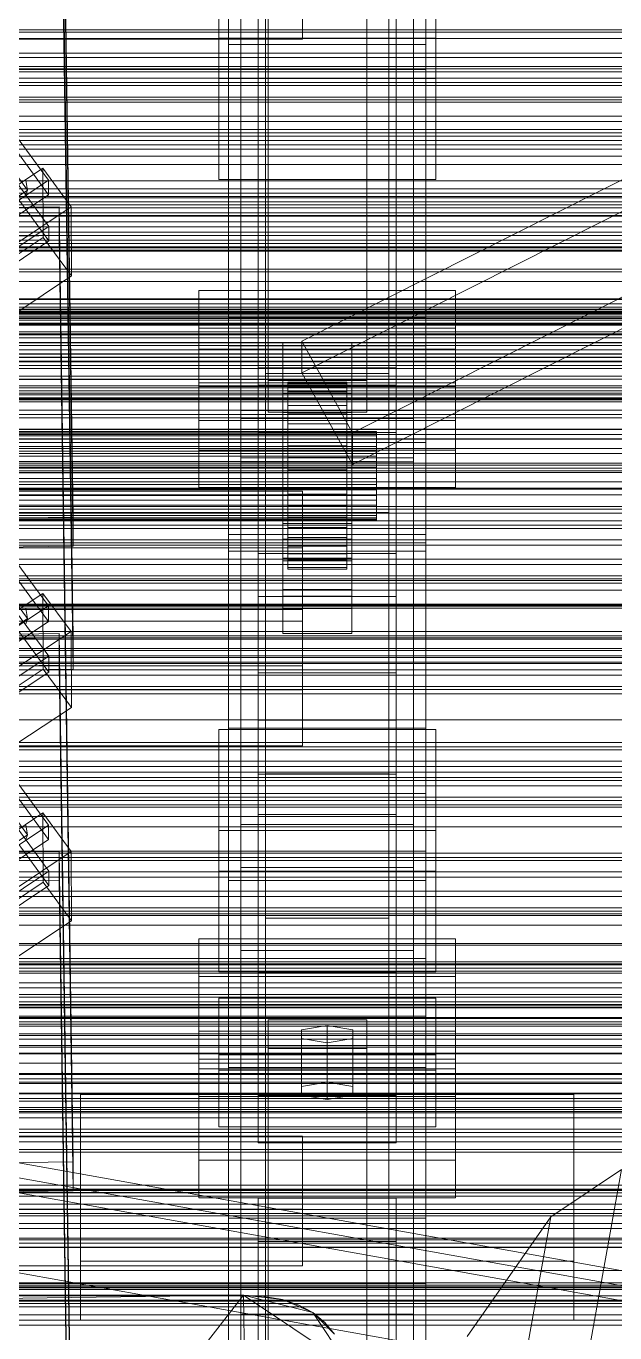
# Model space of a CAD drawing. Header units: millimetres. Extents: x -1970 to 59977, y -50268 to 6837.
# Drawn here: x 369 to 488.3, y -33222.6 to -32957.6 of the extents above; entities that cross this region are included whole.
import ezdxf

# ---------------------------------------------------------------- set-up
doc = ezdxf.new("R2010")
doc.units = ezdxf.units.MM
for name, color, linetype, lineweight in [('frontal_C01', 7, 'Continuous', 0), ('frontal_C02', 7, 'Continuous', 0), ('frontal_C03', 7, 'Continuous', 0), ('frontal_C03-dry', 7, 'Continuous', 0), ('frontal_dos-mix', 7, 'Continuous', 0), ('frontal_mezcladora', 7, 'Continuous', 0), ('frontal_secador', 7, 'Continuous', 0)]:
    doc.layers.add(name, color=color, linetype=linetype, lineweight=lineweight)

msp = doc.modelspace()

# ---------------------------------------------------------------- linework, layer by layer
at = {"layer": 'frontal_C01'}
for p, q in [((410, -33130.885), (410, -32746.676)), ((450, -32746.676), (450, -33130.885)), ((417.5, -33411.882), (417.5, -32752.939)), ((442.5, -32752.939), (442.5, -33411.882)), ((412.5, -33035.555), (412.5, -32760.82)), ((447.5, -32760.82), (447.5, -33035.555)), ((412.5, -33045.16), (412.5, -32770.426)), ((447.5, -33045.16), (447.5, -32770.426)), ((417.5, -33437.251), (417.5, -32778.308)), ((442.5, -33437.251), (442.5, -32778.308)), ((410, -33168.78), (410, -32784.57)), ((450, -33168.78), (450, -32784.57)), ((375.644, -32889.658), (378.512, -33081.605)), ((418, -33029.451), (418, -32892.842)), ((438, -32892.842), (438, -33029.451)), ((378.512, -33088.009), (375.644, -32896.061)), ((418, -32899.245), (418, -33035.855)), ((438, -33035.855), (438, -32899.245)), ((410, -33016.673), (410, -32907.814)), ((450, -32907.814), (450, -33016.673)), ((450, -32966.322), (450, -32933.165)), ((425, -32960.205), (425, -32943.94)), ((416, -33030.39), (416, -32945.375)), ((444, -32945.375), (444, -33030.39)), ((425, -32960.205), (425, -32948.837)), ((410, -33064.041), (410, -32955.182)), ((416, -32954.98), (416, -33039.995)), ((444, -33039.995), (444, -32954.98)), ((450, -32966.322), (450, -32953.515)), ((450, -33064.041), (450, -32955.182)), ((-425, -32960.205), (425, -32960.205)), ((-450, -32966.322), (450, -32966.322)), ((450, -33016.673), (410, -33016.673)), ((410, -33016.673), (410, -33064.041)), ((410, -33400.882), (410, -33016.673)), ((450, -33064.041), (450, -33016.673)), ((450, -33016.673), (450, -33400.882)), ((421, -33025.662), (421, -33021.82)), ((421, -33021.82), (435, -33021.82)), ((421, -33061.609), (421, -33021.82)), ((435, -33021.82), (435, -33025.662)), ((435, -33021.82), (435, -33061.609)), ((404, -33043.543), (404, -33023.052)), ((404, -33023.052), (456, -33023.052)), ((404, -33030.631), (404, -33023.052)), ((456, -33023.052), (456, -33043.543)), ((456, -33023.052), (456, -33030.631)), ((435, -33025.662), (421, -33025.662)), ((421, -33025.662), (421, -33065.451)), ((435, -33065.451), (435, -33025.662)), ((-450, -33029.217), (450, -33029.217)), ((438, -33029.451), (418, -33029.451)), ((418, -33029.451), (418, -33035.855)), ((422, -33039.777), (422, -33029.797)), ((422, -33029.797), (422, -33030.128)), ((422, -33029.797), (434, -33029.797)), ((422, -33030.758), (422, -33029.797)), ((434, -33030.128), (434, -33029.797)), ((434, -33029.797), (434, -33039.777)), ((434, -33029.797), (434, -33030.758)), ((438, -33035.855), (438, -33029.451)), ((450, -33029.217), (450, -33042.024)), ((450, -33029.217), (450, -33062.374)), ((456, -33030.631), (404, -33030.631)), ((404, -33030.631), (404, -33051.122)), ((444, -33030.39), (416, -33030.39)), ((416, -33030.39), (416, -33039.995)), ((421, -33035.907), (421, -33032.065)), ((421, -33032.065), (435, -33032.065)), ((421, -33071.854), (421, -33032.065)), ((422, -33039.933), (422, -33030.128)), ((422, -33030.128), (422, -33031.729)), ((422, -33030.128), (434, -33030.128)), ((422, -33040.232), (422, -33030.758)), ((422, -33030.758), (434, -33030.758)), ((422, -33032.946), (422, -33030.758)), ((422, -33040.692), (422, -33031.729)), ((422, -33031.729), (422, -33034.49)), ((422, -33031.729), (434, -33031.729)), ((434, -33031.729), (434, -33030.128)), ((434, -33030.128), (434, -33039.933)), ((434, -33030.758), (434, -33040.232)), ((434, -33030.758), (434, -33032.946)), ((434, -33034.49), (434, -33031.729)), ((434, -33031.729), (434, -33040.692)), ((435, -33032.065), (435, -33035.907)), ((435, -33032.065), (435, -33071.854)), ((444, -33039.995), (444, -33030.39)), ((456, -33051.122), (456, -33030.631)), ((422, -33041.268), (422, -33032.946)), ((422, -33032.946), (434, -33032.946)), ((422, -33036.211), (422, -33032.946)), ((422, -33042), (422, -33034.49)), ((422, -33034.49), (422, -33038.223)), ((422, -33034.49), (434, -33034.49)), ((434, -33032.946), (434, -33041.268)), ((434, -33032.946), (434, -33036.211)), ((434, -33038.223), (434, -33034.49)), ((434, -33034.49), (434, -33042)), ((447.5, -33035.555), (412.5, -33035.555)), ((412.5, -33035.555), (412.5, -33045.16)), ((418, -33035.855), (438, -33035.855)), ((435, -33035.907), (421, -33035.907)), ((421, -33035.907), (421, -33075.696)), ((422, -33042.815), (422, -33036.211)), ((422, -33036.211), (434, -33036.211)), ((422, -33040.332), (422, -33036.211)), ((434, -33036.211), (434, -33042.815)), ((434, -33036.211), (434, -33040.332)), ((435, -33075.696), (435, -33035.907)), ((447.5, -33045.16), (447.5, -33035.555)), ((-440, -33039.777), (440, -33039.777)), ((-440, -33039.933), (440, -33039.933)), ((-440, -33040.232), (440, -33040.232)), ((345.969, -33037.898), (373.501, -33075.137)), ((416, -33039.995), (444, -33039.995)), ((422, -33043.768), (422, -33038.223)), ((422, -33038.223), (422, -33042.675)), ((422, -33038.223), (434, -33038.223)), ((422, -33039.933), (422, -33039.777)), ((434, -33039.777), (422, -33039.777)), ((422, -33039.777), (422, -33040.232)), ((422, -33040.692), (422, -33039.933)), ((434, -33039.933), (422, -33039.933)), ((434, -33040.232), (422, -33040.232)), ((422, -33040.232), (422, -33041.268)), ((422, -33044.767), (422, -33040.332)), ((422, -33040.332), (434, -33040.332)), ((422, -33045.027), (422, -33040.332)), ((434, -33042.675), (434, -33038.223)), ((434, -33038.223), (434, -33043.768)), ((434, -33039.777), (434, -33039.933)), ((434, -33040.232), (434, -33039.777)), ((434, -33039.933), (434, -33040.692)), ((434, -33041.268), (434, -33040.232)), ((434, -33040.332), (434, -33044.767)), ((434, -33040.332), (434, -33045.027)), ((440, -33039.933), (440, -33039.777)), ((440, -33039.777), (440, -33040.232)), ((440, -33040.692), (440, -33039.933)), ((440, -33040.232), (440, -33041.268)), ((450, -33042.024), (-450, -33042.024)), ((-440, -33040.692), (440, -33040.692)), ((-440, -33041.268), (440, -33041.268)), ((-440, -33042), (440, -33042)), ((-440, -33042.815), (440, -33042.815)), ((373.513, -33078.339), (345.981, -33041.1)), ((422, -33042), (422, -33040.692)), ((434, -33040.692), (422, -33040.692)), ((434, -33041.268), (422, -33041.268)), ((422, -33041.268), (422, -33042.815)), ((422, -33043.768), (422, -33042)), ((434, -33042), (422, -33042)), ((422, -33042.675), (422, -33045.877)), ((434, -33042.675), (422, -33042.675)), ((422, -33042.675), (422, -33047.541)), ((434, -33042.815), (422, -33042.815)), ((422, -33042.815), (422, -33044.767)), ((434, -33040.692), (434, -33042)), ((434, -33042.815), (434, -33041.268)), ((434, -33042), (434, -33043.768)), ((434, -33045.877), (434, -33042.675)), ((434, -33047.541), (434, -33042.675)), ((434, -33044.767), (434, -33042.815)), ((440, -33042), (440, -33040.692)), ((440, -33041.268), (440, -33042.815)), ((440, -33043.768), (440, -33042)), ((440, -33042.815), (440, -33044.767)), ((450, -33075.181), (450, -33042.024)), ((-440, -33043.768), (440, -33043.768)), ((-440, -33044.767), (440, -33044.767)), ((456, -33043.543), (404, -33043.543)), ((404, -33043.543), (404, -33051.122)), ((412.5, -33045.16), (447.5, -33045.16)), ((422, -33045.877), (422, -33043.768)), ((434, -33043.768), (422, -33043.768)), ((434, -33044.767), (422, -33044.767)), ((422, -33044.767), (422, -33046.991)), ((422, -33046.991), (422, -33045.027)), ((422, -33045.027), (434, -33045.027)), ((422, -33049.975), (422, -33045.027)), ((434, -33043.768), (434, -33045.877)), ((434, -33046.991), (434, -33044.767)), ((434, -33045.027), (434, -33046.991)), ((434, -33045.027), (434, -33049.975)), ((440, -33045.877), (440, -33043.768)), ((440, -33044.767), (440, -33046.991)), ((456, -33051.122), (456, -33043.543)), ((440, -33045.877), (-440, -33045.877)), ((-440, -33046.991), (440, -33046.991)), ((-440, -33048.181), (440, -33048.181)), ((346.008, -33048.144), (373.539, -33085.383)), ((422, -33045.877), (434, -33045.877)), ((422, -33048.181), (422, -33045.877)), ((434, -33046.991), (422, -33046.991)), ((422, -33046.991), (422, -33049.335)), ((422, -33048.181), (422, -33047.541)), ((422, -33047.541), (422, -33052.49)), ((422, -33047.541), (434, -33047.541)), ((422, -33050.526), (422, -33048.181)), ((434, -33048.181), (422, -33048.181)), ((434, -33045.877), (434, -33048.181)), ((434, -33049.335), (434, -33046.991)), ((434, -33052.49), (434, -33047.541)), ((434, -33047.541), (434, -33048.181)), ((434, -33048.181), (434, -33050.526)), ((440, -33048.181), (440, -33045.877)), ((440, -33046.991), (440, -33049.335)), ((440, -33050.526), (440, -33048.181)), ((-440, -33049.335), (440, -33049.335)), ((-440, -33050.526), (440, -33050.526)), ((422, -33049.335), (422, -33049.975)), ((434, -33049.335), (422, -33049.335)), ((422, -33049.335), (422, -33051.64)), ((422, -33049.975), (434, -33049.975)), ((422, -33054.841), (422, -33049.975)), ((422, -33052.75), (422, -33050.526)), ((422, -33050.526), (422, -33052.49)), ((434, -33050.526), (422, -33050.526)), ((434, -33049.975), (434, -33049.335)), ((434, -33051.64), (434, -33049.335)), ((434, -33049.975), (434, -33054.841)), ((434, -33052.49), (434, -33050.526)), ((434, -33050.526), (434, -33052.75)), ((440, -33049.335), (440, -33051.64)), ((440, -33052.75), (440, -33050.526)), ((-440, -33051.64), (440, -33051.64)), ((-440, -33052.75), (440, -33052.75)), ((373.551, -33088.584), (346.02, -33051.345)), ((404, -33051.122), (456, -33051.122)), ((422, -33051.64), (422, -33054.841)), ((434, -33051.64), (422, -33051.64)), ((422, -33051.64), (422, -33053.748)), ((422, -33052.49), (422, -33057.184)), ((422, -33052.49), (434, -33052.49)), ((422, -33054.701), (422, -33052.75)), ((422, -33052.75), (422, -33057.184)), ((434, -33052.75), (422, -33052.75)), ((434, -33054.841), (434, -33051.64)), ((434, -33053.748), (434, -33051.64)), ((434, -33057.184), (434, -33052.49)), ((434, -33057.184), (434, -33052.75)), ((434, -33052.75), (434, -33054.701)), ((440, -33051.64), (440, -33053.748)), ((440, -33054.701), (440, -33052.75)), ((-440, -33053.748), (440, -33053.748)), ((-440, -33054.701), (440, -33054.701)), ((-440, -33055.517), (440, -33055.517)), ((-440, -33056.248), (440, -33056.248)), ((422, -33053.748), (422, -33059.293)), ((434, -33053.748), (422, -33053.748)), ((422, -33053.748), (422, -33055.517)), ((422, -33056.248), (422, -33054.701)), ((422, -33054.701), (422, -33061.305)), ((434, -33054.701), (422, -33054.701)), ((422, -33054.841), (434, -33054.841)), ((422, -33059.293), (422, -33054.841)), ((422, -33055.517), (422, -33063.026)), ((434, -33055.517), (422, -33055.517)), ((422, -33055.517), (422, -33056.825)), ((422, -33057.284), (422, -33056.248)), ((422, -33056.248), (422, -33064.57)), ((434, -33056.248), (422, -33056.248)), ((434, -33059.293), (434, -33053.748)), ((434, -33055.517), (434, -33053.748)), ((434, -33061.305), (434, -33054.701)), ((434, -33054.701), (434, -33056.248)), ((434, -33054.841), (434, -33059.293)), ((434, -33063.026), (434, -33055.517)), ((434, -33056.825), (434, -33055.517)), ((434, -33064.57), (434, -33056.248)), ((434, -33056.248), (434, -33057.284)), ((440, -33053.748), (440, -33055.517)), ((440, -33056.248), (440, -33054.701)), ((440, -33055.517), (440, -33056.825)), ((440, -33057.284), (440, -33056.248)), ((-440, -33056.825), (440, -33056.825)), ((-440, -33057.284), (440, -33057.284)), ((-440, -33057.583), (440, -33057.583)), ((-440, -33057.74), (440, -33057.74)), ((421, -33073.175), (421, -33058.447)), ((421, -33058.447), (435, -33058.447)), ((421, -33066.025), (421, -33058.447)), ((422, -33056.825), (422, -33065.787)), ((434, -33056.825), (422, -33056.825)), ((422, -33056.825), (422, -33057.583)), ((422, -33057.184), (422, -33061.305)), ((422, -33057.184), (434, -33057.184)), ((422, -33057.74), (422, -33057.284)), ((422, -33057.284), (422, -33066.758)), ((434, -33057.284), (422, -33057.284)), ((422, -33057.583), (422, -33067.388)), ((434, -33057.583), (422, -33057.583)), ((422, -33057.583), (422, -33057.74)), ((422, -33057.74), (422, -33067.719)), ((434, -33057.74), (422, -33057.74)), ((434, -33065.787), (434, -33056.825)), ((434, -33057.583), (434, -33056.825)), ((434, -33061.305), (434, -33057.184)), ((434, -33066.758), (434, -33057.284)), ((434, -33057.284), (434, -33057.74)), ((434, -33067.388), (434, -33057.583)), ((434, -33057.74), (434, -33057.583)), ((434, -33067.719), (434, -33057.74)), ((435, -33058.447), (435, -33073.175)), ((435, -33058.447), (435, -33066.025)), ((440, -33056.825), (440, -33057.583)), ((440, -33057.74), (440, -33057.284)), ((440, -33057.583), (440, -33057.74)), ((435, -33061.609), (421, -33061.609)), ((421, -33061.609), (421, -33065.451)), ((422, -33059.293), (434, -33059.293)), ((422, -33063.026), (422, -33059.293)), ((422, -33061.305), (422, -33064.57)), ((422, -33061.305), (434, -33061.305)), ((434, -33059.293), (434, -33063.026)), ((434, -33064.57), (434, -33061.305)), ((435, -33065.451), (435, -33061.609)), ((450, -33062.374), (-450, -33062.374)), ((410, -33064.041), (450, -33064.041)), ((410, -33448.25), (410, -33064.041)), ((422, -33063.026), (434, -33063.026)), ((422, -33065.787), (422, -33063.026)), ((434, -33063.026), (434, -33065.787)), ((450, -33075.181), (450, -33062.374)), ((450, -33448.25), (450, -33064.041)), ((421, -33065.451), (435, -33065.451)), ((435, -33066.025), (421, -33066.025)), ((421, -33066.025), (421, -33080.753)), ((422, -33064.57), (422, -33066.758)), ((422, -33064.57), (434, -33064.57)), ((422, -33065.787), (434, -33065.787)), ((422, -33067.388), (422, -33065.787)), ((422, -33066.758), (422, -33067.719)), ((422, -33066.758), (434, -33066.758)), ((434, -33066.758), (434, -33064.57)), ((434, -33065.787), (434, -33067.388)), ((434, -33067.719), (434, -33066.758)), ((435, -33080.753), (435, -33066.025)), ((422, -33067.388), (434, -33067.388)), ((422, -33067.719), (422, -33067.388)), ((422, -33067.719), (434, -33067.719)), ((434, -33067.388), (434, -33067.719)), ((369.265, -33077.75), (363.53, -33069.992)), ((435, -33071.854), (421, -33071.854)), ((421, -33071.854), (421, -33075.696)), ((435, -33075.696), (435, -33071.854)), ((360.882, -33080.237), (372.35, -33072.625)), ((372.35, -33072.625), (372.408, -33087.993)), ((372.35, -33072.625), (378.086, -33080.383)), ((435, -33073.175), (421, -33073.175)), ((421, -33073.175), (421, -33080.753)), ((435, -33080.753), (435, -33073.175)), ((-450, -33075.181), (450, -33075.181)), ((-425, -33075.923), (425, -33075.923)), ((373.501, -33075.137), (362.033, -33082.749)), ((369.265, -33077.75), (368.888, -33075.673)), ((373.513, -33078.339), (373.501, -33075.137)), ((421, -33075.696), (435, -33075.696)), ((425, -33075.923), (425, -33092.188)), ((425, -33075.923), (425, -33087.291)), ((359.436, -33084.274), (369.265, -33077.75)), ((362.045, -33085.951), (373.513, -33078.339)), ((368.9, -33078.822), (369.265, -33077.75)), ((357.646, -33081.034), (375.644, -33080.792)), ((378.512, -33081.605), (360.514, -33081.847)), ((378.086, -33080.383), (366.618, -33087.995)), ((375.644, -33080.792), (375.644, -33087.196)), ((375.644, -33080.792), (378.512, -33272.74)), ((378.143, -33095.751), (378.086, -33080.383)), ((378.512, -33088.009), (378.512, -33081.605)), ((421, -33080.753), (435, -33080.753)), ((373.539, -33085.383), (362.071, -33092.994)), ((373.551, -33088.584), (373.539, -33085.383)), ((425, -33087.291), (-425, -33087.291)), ((375.644, -33087.196), (357.646, -33087.438)), ((360.514, -33088.251), (378.512, -33088.009)), ((372.408, -33087.993), (360.939, -33095.605)), ((378.143, -33095.751), (372.408, -33087.993)), ((378.512, -33279.144), (375.644, -33087.196)), ((425, -33103.556), (425, -33087.291)), ((362.083, -33096.196), (373.551, -33088.584)), ((416, -33098.332), (416, -33088.726)), ((416, -33088.726), (444, -33088.726)), ((416, -33174.468), (416, -33088.726)), ((444, -33088.726), (444, -33098.332)), ((444, -33088.726), (444, -33174.468)), ((425, -33092.188), (-425, -33092.188)), ((425, -33103.556), (425, -33092.188)), ((366.675, -33103.363), (378.143, -33095.751)), ((444, -33098.332), (416, -33098.332)), ((416, -33098.332), (416, -33184.074)), ((444, -33184.074), (444, -33098.332)), ((-425, -33103.556), (425, -33103.556)), ((450, -33130.885), (410, -33130.885)), ((410, -33130.885), (410, -33168.78)), ((410, -33515.094), (410, -33130.885)), ((450, -33168.78), (450, -33130.885)), ((450, -33130.885), (450, -33515.094)), ((412.5, -33154.635), (412.5, -33145.03)), ((412.5, -33145.03), (447.5, -33145.03)), ((412.5, -33419.764), (412.5, -33145.03)), ((447.5, -33145.03), (447.5, -33154.635)), ((447.5, -33145.03), (447.5, -33419.764)), ((447.5, -33154.635), (412.5, -33154.635)), ((412.5, -33429.369), (412.5, -33154.635)), ((447.5, -33429.369), (447.5, -33154.635)), ((404, -33187.622), (404, -33167.131)), ((404, -33167.131), (456, -33167.131)), ((404, -33174.71), (404, -33167.131)), ((456, -33167.131), (456, -33187.622)), ((456, -33167.131), (456, -33174.71)), ((410, -33168.78), (450, -33168.78)), ((410, -33552.989), (410, -33168.78)), ((450, -33552.989), (450, -33168.78)), ((380, -33208.062), (380, -33174.265)), ((380, -33174.265), (480, -33174.265)), ((380, -33220.062), (380, -33174.265)), ((456, -33174.71), (404, -33174.71)), ((404, -33174.71), (404, -33195.201)), ((444, -33174.468), (416, -33174.468)), ((416, -33174.468), (416, -33184.074)), ((444, -33184.074), (444, -33174.468)), ((456, -33195.201), (456, -33174.71)), ((480, -33174.265), (480, -33208.062)), ((480, -33174.265), (480, -33220.062)), ((416, -33184.074), (444, -33184.074)), ((456, -33187.622), (404, -33187.622)), ((404, -33187.622), (404, -33195.201)), ((456, -33195.201), (456, -33187.622)), ((404, -33195.201), (456, -33195.201)), ((480, -33208.062), (380, -33208.062)), ((380, -33208.062), (380, -33220.062)), ((480, -33220.062), (480, -33208.062)), ((980, -33220.062), (-980, -33220.062)), ((380, -33220.062), (480, -33220.062))]:
    msp.add_line(p, q, dxfattribs=at)
at = {"layer": 'frontal_C02'}
for p, q in [((410, -32961.292), (410, -32804.93)), ((450, -32961.292), (450, -32804.93)), ((375.644, -32863.409), (378.512, -33057.176)), ((378.512, -33063.022), (375.644, -32869.254)), ((416, -33109.263), (416, -32894.088)), ((444, -32894.088), (444, -33109.263)), ((424.864, -33021.462), (674.864, -32895.225)), ((416, -32902.271), (416, -33117.447)), ((674.864, -32901.655), (424.864, -33027.892)), ((444, -33117.447), (444, -32902.271)), ((435.136, -33040.067), (685.136, -32913.83)), ((435.136, -33046.497), (685.136, -32920.26)), ((410, -32923.039), (410, -32961.292)), ((410, -33022.409), (410, -32923.039)), ((450, -32961.292), (450, -32923.039)), ((450, -32923.039), (450, -33022.409)), ((416, -33018.078), (416, -32933.727)), ((444, -32933.727), (444, -33018.078)), ((408, -32959.969), (408, -32939.511)), ((408, -32968.201), (408, -32939.511)), ((412.5, -33119.485), (412.5, -32937.781)), ((447.5, -32937.781), (447.5, -33119.485)), ((452, -32939.511), (452, -32959.969)), ((452, -32939.511), (452, -32968.201)), ((410, -32943.599), (410, -32991.416)), ((410, -33099.961), (410, -32943.599)), ((416, -32942.495), (416, -33026.846)), ((444, -33026.846), (444, -32942.495)), ((450, -32991.416), (450, -32943.599)), ((450, -32943.599), (450, -33099.961)), ((412.5, -33128.253), (412.5, -32946.549)), ((447.5, -33128.253), (447.5, -32946.549)), ((345.969, -32951.233), (373.501, -32988.826)), ((373.513, -32991.748), (345.981, -32954.155)), ((346.008, -32960.585), (373.539, -32998.178)), ((452, -32959.969), (408, -32959.969)), ((408, -32959.969), (408, -32988.66)), ((452, -32988.66), (452, -32959.969)), ((373.551, -33001.101), (346.02, -32963.508)), ((410, -32961.292), (450, -32961.292)), ((410, -33060.662), (410, -32961.292)), ((450, -33060.662), (450, -32961.292)), ((452, -32968.201), (408, -32968.201)), ((408, -32968.201), (408, -32988.66)), ((452, -32988.66), (452, -32968.201)), ((369.265, -32990.813), (363.53, -32982.981)), ((360.882, -32994.066), (372.35, -32986.383)), ((372.35, -32986.383), (372.408, -33000.411)), ((372.35, -32986.383), (378.086, -32994.214)), ((373.501, -32988.826), (362.033, -32996.509)), ((369.265, -32990.813), (368.888, -32988.869)), ((373.513, -32991.748), (373.501, -32988.826)), ((408, -32988.66), (452, -32988.66)), ((359.436, -32997.399), (369.265, -32990.813)), ((362.045, -32999.432), (373.513, -32991.748)), ((368.9, -32991.743), (369.265, -32990.813)), ((410, -32991.416), (450, -32991.416)), ((410, -33147.778), (410, -32991.416)), ((450, -33147.778), (450, -32991.416)), ((357.646, -32994.438), (375.644, -32994.194)), ((378.086, -32994.214), (366.618, -33001.898)), ((375.644, -32994.194), (375.644, -33000.04)), ((375.644, -32994.194), (378.512, -33187.961)), ((378.143, -33008.243), (378.086, -32994.214)), ((375.644, -33000.04), (357.646, -33000.283)), ((372.408, -33000.411), (360.939, -33008.095)), ((373.539, -32998.178), (362.071, -33005.862)), ((378.143, -33008.243), (372.408, -33000.411)), ((373.551, -33001.101), (373.539, -32998.178)), ((378.512, -33193.807), (375.644, -33000.04)), ((362.083, -33008.784), (373.551, -33001.101)), ((366.675, -33015.927), (378.143, -33008.243)), ((404, -33029.902), (404, -33011.197)), ((404, -33011.197), (456, -33011.197)), ((404, -33018.848), (404, -33011.197)), ((456, -33011.197), (456, -33029.902)), ((456, -33011.197), (456, -33018.848)), ((456, -33018.848), (404, -33018.848)), ((404, -33018.848), (404, -33037.553)), ((444, -33018.078), (416, -33018.078)), ((416, -33018.078), (416, -33026.846)), ((444, -33026.846), (444, -33018.078)), ((456, -33037.553), (456, -33018.848)), ((435.136, -33040.067), (424.864, -33021.462)), ((424.864, -33021.462), (424.864, -33027.892)), ((450, -33022.409), (410, -33022.409)), ((410, -33022.409), (410, -33060.662)), ((410, -33373.127), (410, -33022.409)), ((450, -33060.662), (450, -33022.409)), ((450, -33022.409), (450, -33373.127)), ((416, -33026.846), (444, -33026.846)), ((417.5, -33056.197), (417.5, -33026.875)), ((417.5, -33026.875), (442.5, -33026.875)), ((417.5, -33026.875), (417.5, -33109.208)), ((442.5, -33026.875), (442.5, -33056.197)), ((442.5, -33109.208), (442.5, -33026.875)), ((442.5, -33028.053), (417.5, -33028.053)), ((417.5, -33028.053), (417.5, -33055.019)), ((417.5, -33560.475), (417.5, -33028.053)), ((424.864, -33027.892), (435.136, -33046.497)), ((442.5, -33055.019), (442.5, -33028.053)), ((442.5, -33028.053), (442.5, -33560.475)), ((456, -33029.902), (404, -33029.902)), ((404, -33029.902), (404, -33037.553)), ((456, -33037.553), (456, -33029.902)), ((404, -33037.553), (456, -33037.553)), ((412.5, -33045.92), (412.5, -33037.152)), ((412.5, -33037.152), (447.5, -33037.152)), ((412.5, -33218.856), (412.5, -33037.152)), ((447.5, -33037.152), (447.5, -33045.92)), ((447.5, -33037.152), (447.5, -33218.856)), ((435.136, -33046.497), (435.136, -33040.067)), ((447.5, -33045.92), (412.5, -33045.92)), ((412.5, -33227.624), (412.5, -33045.92)), ((447.5, -33227.624), (447.5, -33045.92)), ((-425, -33051.909), (425, -33051.909)), ((425, -33051.909), (425, -33066.756)), ((425, -33051.909), (425, -33063.385)), ((417.5, -33055.019), (442.5, -33055.019)), ((417.5, -33587.441), (417.5, -33055.019)), ((442.5, -33056.197), (417.5, -33056.197)), ((417.5, -33056.197), (417.5, -33138.53)), ((442.5, -33587.441), (442.5, -33055.019)), ((442.5, -33056.197), (442.5, -33138.53)), ((378.512, -33057.176), (360.514, -33057.42)), ((378.512, -33063.022), (378.512, -33057.176)), ((410, -33060.662), (450, -33060.662)), ((410, -33411.381), (410, -33060.662)), ((450, -33411.381), (450, -33060.662)), ((425, -33063.385), (-425, -33063.385)), ((360.514, -33063.265), (378.512, -33063.022)), ((425, -33078.232), (425, -33063.385)), ((425, -33066.756), (-425, -33066.756)), ((416, -33073.28), (416, -33064.512)), ((416, -33064.512), (444, -33064.512)), ((416, -33149.598), (416, -33064.512)), ((425, -33078.232), (425, -33066.756)), ((444, -33064.512), (444, -33073.28)), ((444, -33064.512), (444, -33149.598)), ((444, -33073.28), (416, -33073.28)), ((416, -33073.28), (416, -33158.366)), ((444, -33158.366), (444, -33073.28)), ((-425, -33078.232), (425, -33078.232)), ((345.969, -33082.018), (373.501, -33119.611)), ((373.513, -33122.534), (345.981, -33084.941)), ((346.008, -33091.371), (373.539, -33128.963)), ((373.551, -33131.886), (346.02, -33094.293)), ((408, -33120.715), (408, -33100.257)), ((408, -33100.257), (452, -33100.257)), ((408, -33128.947), (408, -33100.257)), ((450, -33099.961), (410, -33099.961)), ((410, -33099.961), (410, -33147.778)), ((410, -33199.331), (410, -33099.961)), ((450, -33147.778), (450, -33099.961)), ((450, -33099.961), (450, -33199.331)), ((452, -33100.257), (452, -33120.715)), ((452, -33100.257), (452, -33128.947)), ((444, -33109.263), (416, -33109.263)), ((416, -33109.263), (416, -33117.447)), ((442.5, -33109.208), (417.5, -33109.208)), ((417.5, -33109.208), (417.5, -33138.53)), ((442.5, -33138.53), (442.5, -33109.208)), ((444, -33117.447), (444, -33109.263)), ((-450, -33113.242), (450, -33113.242)), ((369.265, -33121.598), (363.53, -33113.766)), ((450, -33113.242), (450, -33124.933)), ((450, -33113.242), (450, -33146.714)), ((360.882, -33124.851), (372.35, -33117.168)), ((372.35, -33117.168), (372.408, -33131.197)), ((372.35, -33117.168), (378.086, -33125)), ((373.501, -33119.611), (362.033, -33127.294)), ((369.265, -33121.598), (368.888, -33119.654)), ((373.513, -33122.534), (373.501, -33119.611)), ((447.5, -33119.485), (412.5, -33119.485)), ((412.5, -33119.485), (412.5, -33128.253)), ((416, -33117.447), (444, -33117.447)), ((447.5, -33128.253), (447.5, -33119.485)), ((359.436, -33128.184), (369.265, -33121.598)), ((362.045, -33130.217), (373.513, -33122.534)), ((368.9, -33122.528), (369.265, -33121.598)), ((452, -33120.715), (408, -33120.715)), ((408, -33120.715), (408, -33149.406)), ((452, -33149.406), (452, -33120.715)), ((450, -33124.933), (-450, -33124.933)), ((357.646, -33125.223), (375.644, -33124.979)), ((378.086, -33125), (366.618, -33132.683)), ((375.644, -33124.979), (375.644, -33130.825)), ((375.644, -33124.979), (378.512, -33318.746)), ((378.143, -33139.028), (378.086, -33125)), ((450, -33158.405), (450, -33124.933)), ((373.539, -33128.963), (362.071, -33136.647)), ((373.551, -33131.886), (373.539, -33128.963)), ((452, -33128.947), (408, -33128.947)), ((408, -33128.947), (408, -33149.406)), ((412.5, -33128.253), (447.5, -33128.253)), ((452, -33149.406), (452, -33128.947)), ((375.644, -33130.825), (357.646, -33131.069)), ((372.408, -33131.197), (360.939, -33138.88)), ((362.083, -33139.57), (373.551, -33131.886)), ((378.143, -33139.028), (372.408, -33131.197)), ((378.512, -33324.592), (375.644, -33130.825)), ((417.5, -33138.53), (442.5, -33138.53)), ((366.675, -33146.712), (378.143, -33139.028)), ((404, -33161.422), (404, -33142.717)), ((404, -33142.717), (456, -33142.717)), ((404, -33150.367), (404, -33142.717)), ((456, -33142.717), (456, -33161.422)), ((456, -33142.717), (456, -33150.367)), ((450, -33146.714), (-450, -33146.714)), ((410, -33147.778), (450, -33147.778)), ((410, -33247.148), (410, -33147.778)), ((450, -33158.405), (450, -33146.714)), ((450, -33247.148), (450, -33147.778)), ((456, -33150.367), (404, -33150.367)), ((404, -33150.367), (404, -33169.072)), ((408, -33149.406), (452, -33149.406)), ((444, -33149.598), (416, -33149.598)), ((416, -33149.598), (416, -33158.366)), ((444, -33158.366), (444, -33149.598)), ((456, -33169.072), (456, -33150.367)), ((408, -33169.359), (408, -33154.746)), ((408, -33154.746), (452, -33154.746)), ((408, -33166.222), (408, -33154.746)), ((452, -33154.746), (452, -33169.359)), ((452, -33154.746), (452, -33166.222)), ((-450, -33158.405), (450, -33158.405)), ((416, -33158.366), (444, -33158.366)), ((418, -33164.975), (418, -33159.13)), ((418, -33159.13), (438, -33159.13)), ((418, -33297.034), (418, -33159.13)), ((438, -33159.13), (438, -33164.975)), ((438, -33159.13), (438, -33297.034)), ((456, -33161.422), (404, -33161.422)), ((404, -33161.422), (404, -33169.072)), ((430, -33160.299), (424.804, -33161.176)), ((424.804, -33161.176), (424.804, -33162.929)), ((424.804, -33172.652), (424.804, -33161.176)), ((435.196, -33161.176), (430, -33160.299)), ((430, -33171.775), (430, -33160.299)), ((435.196, -33162.929), (435.196, -33161.176)), ((435.196, -33172.652), (435.196, -33161.176)), ((456, -33169.072), (456, -33161.422)), ((438, -33164.975), (418, -33164.975)), ((418, -33164.975), (418, -33302.879)), ((424.804, -33162.929), (430, -33163.806)), ((424.804, -33174.405), (424.804, -33162.929)), ((430, -33163.806), (435.196, -33162.929)), ((430, -33163.806), (430, -33175.282)), ((435.196, -33174.405), (435.196, -33162.929)), ((438, -33302.879), (438, -33164.975)), ((452, -33166.222), (408, -33166.222)), ((408, -33166.222), (408, -33180.835)), ((452, -33180.835), (452, -33166.222)), ((404, -33169.072), (456, -33169.072)), ((452, -33169.359), (408, -33169.359)), ((408, -33169.359), (408, -33180.835)), ((452, -33180.835), (452, -33169.359)), ((424.804, -33172.652), (430, -33171.775)), ((424.804, -33174.405), (424.804, -33172.652)), ((430, -33171.775), (435.196, -33172.652)), ((435.196, -33172.652), (435.196, -33174.405)), ((430, -33175.282), (424.804, -33174.405)), ((435.196, -33174.405), (430, -33175.282)), ((408, -33180.835), (452, -33180.835)), ((-425, -33182.694), (425, -33182.694)), ((425, -33182.694), (425, -33197.541)), ((425, -33182.694), (425, -33194.17)), ((378.512, -33187.961), (360.514, -33188.205)), ((378.512, -33193.807), (378.512, -33187.961)), ((425, -33194.17), (-425, -33194.17)), ((360.514, -33194.05), (378.512, -33193.807)), ((425, -33209.017), (425, -33194.17)), ((416, -33204.065), (416, -33195.297)), ((416, -33195.297), (444, -33195.297)), ((416, -33281.117), (416, -33195.297)), ((444, -33195.297), (444, -33204.065)), ((444, -33195.297), (444, -33281.117)), ((425, -33197.541), (-425, -33197.541)), ((450, -33199.331), (410, -33199.331)), ((410, -33199.331), (410, -33247.148)), ((410, -33550.05), (410, -33199.331)), ((425, -33209.017), (425, -33197.541)), ((450, -33247.148), (450, -33199.331)), ((450, -33199.331), (450, -33550.05)), ((444, -33204.065), (416, -33204.065)), ((416, -33204.065), (416, -33289.885)), ((444, -33289.885), (444, -33204.065)), ((-425, -33209.017), (425, -33209.017)), ((-450, -33212.613), (450, -33212.613)), ((450, -33212.613), (450, -33224.303)), ((450, -33212.613), (450, -33246.084)), ((447.5, -33218.856), (412.5, -33218.856)), ((412.5, -33218.856), (412.5, -33227.624)), ((447.5, -33227.624), (447.5, -33218.856))]:
    msp.add_line(p, q, dxfattribs=at)
at = {"layer": 'frontal_C03'}
for p, q in [((1250, -32958.286), (-1250, -32958.286)), ((-1250, -32958.792), (1250, -32958.792)), ((-1250, -32960.059), (1250, -32960.059)), ((-1250, -32963.011), (1250, -32963.011)), ((-1250, -32963.907), (1250, -32963.907)), ((-1250, -32965.763), (1250, -32965.763)), ((-1250, -32966.227), (1250, -32966.227)), ((-1250, -32966.86), (1250, -32966.86)), ((1250, -32968.092), (-1250, -32968.092)), ((1250, -32968.974), (-1250, -32968.974)), ((1250, -32969.627), (-1250, -32969.627)), ((1250, -32971.935), (-1250, -32971.935)), ((-1250, -32972.992), (1250, -32972.992)), ((1250, -32975.844), (-1250, -32975.844)), ((1250, -32976.902), (-1250, -32976.902)), ((1250, -32979.209), (-1250, -32979.209)), ((1250, -32979.862), (-1250, -32979.862)), ((1250, -32980.744), (-1250, -32980.744)), ((1530, -32983.942), (-1530, -32983.942)), ((1530, -32988.942), (-1530, -32988.942)), ((1250, -32990.55), (-1250, -32990.55)), ((1250, -32991.431), (-1250, -32991.431)), ((1250, -32992.085), (-1250, -32992.085)), ((-1250, -32992.392), (1250, -32992.392)), ((-1250, -32993.19), (1250, -32993.19)), ((-1250, -32993.774), (1250, -32993.774)), ((1250, -32994.392), (-1250, -32994.392)), ((-1250, -32995.45), (1250, -32995.45)), ((-1250, -32996.112), (1250, -32996.112)), ((-1250, -32997.242), (1250, -32997.242)), ((1250, -32998.302), (-1250, -32998.302)), ((1250, -32999.359), (-1250, -32999.359)), ((-1250, -33000.961), (1250, -33000.961)), ((1250, -33001.667), (-1250, -33001.667)), ((1250, -33002.32), (-1250, -33002.32)), ((-1250, -33002.558), (1250, -33002.558)), ((1250, -33003.201), (-1250, -33003.201)), ((-1250, -33007.405), (1250, -33007.405)), ((-1250, -33009.36), (1250, -33009.36)), ((1250, -33013.008), (-1250, -33013.008)), ((1250, -33013.889), (-1250, -33013.889)), ((-1268, -33015.378), (1268, -33015.378)), ((-1268, -33015.602), (1268, -33015.602)), ((-1268, -33015.767), (1268, -33015.767)), ((-1268, -33016.424), (1268, -33016.424)), ((1250, -33014.543), (-1250, -33014.543)), ((-1250, -33015.005), (1250, -33015.005)), ((-1268, -33016.742), (1268, -33016.742)), ((-1268, -33017.788), (1268, -33017.788)), ((-1268, -33018.237), (1268, -33018.237)), ((1250, -33016.85), (-1250, -33016.85)), ((1250, -33017.186), (-1250, -33017.186)), ((-1250, -33017.907), (1250, -33017.907)), ((-1268, -33019.6), (1268, -33019.6)), ((-1268, -33020.15), (1268, -33020.15)), ((-1268, -33021.738), (1268, -33021.738)), ((1250, -33020.759), (-1250, -33020.759)), ((1250, -33021.817), (-1250, -33021.817)), ((1268, -33022.351), (-1268, -33022.351)), ((-1268, -33024.055), (1268, -33024.055)), ((-1250, -33023.243), (1250, -33023.243)), ((1250, -33024.124), (-1250, -33024.124)), ((-1268, -33024.69), (1268, -33024.69)), ((-1268, -33026.394), (1268, -33026.394)), ((-1268, -33027.007), (1268, -33027.007)), ((1250, -33024.778), (-1250, -33024.778)), ((-1250, -33025.502), (1250, -33025.502)), ((1250, -33025.659), (-1250, -33025.659)), ((-1268, -33028.595), (1268, -33028.595)), ((-1268, -33029.145), (1268, -33029.145)), ((-1268, -33030.508), (1268, -33030.508)), ((-1268, -33030.957), (1268, -33030.957)), ((-1268, -33032.003), (1268, -33032.003)), ((-1268, -33032.321), (1268, -33032.321)), ((-1250, -33031.559), (1250, -33031.559)), ((-1268, -33032.978), (1268, -33032.978)), ((-1268, -33033.143), (1268, -33033.143)), ((-1268, -33033.367), (1268, -33033.367)), ((-1250, -33033.74), (1250, -33033.74)), ((1250, -33035.465), (-1250, -33035.465)), ((1250, -33036.347), (-1250, -33036.347)), ((1250, -33037), (-1250, -33037)), ((1250, -33039.308), (-1250, -33039.308)), ((-1250, -33039.385), (1250, -33039.385)), ((-1250, -33040.365), (1250, -33040.365)), ((-1250, -33041.34), (1250, -33041.34)), ((1250, -33043.217), (-1250, -33043.217)), ((1250, -33044.274), (-1250, -33044.274)), ((-1250, -33046.187), (1250, -33046.187)), ((1250, -33046.582), (-1250, -33046.582)), ((1250, -33047.235), (-1250, -33047.235)), ((-1250, -33047.784), (1250, -33047.784)), ((1250, -33048.117), (-1250, -33048.117)), ((-1250, -33051.504), (1250, -33051.504)), ((-1250, -33052.633), (1250, -33052.633)), ((-1250, -33054.971), (1250, -33054.971)), ((-1250, -33055.555), (1250, -33055.555)), ((-1250, -33056.353), (1250, -33056.353)), ((1250, -33057.923), (-1250, -33057.923)), ((1250, -33058.804), (-1250, -33058.804)), ((1250, -33059.458), (-1250, -33059.458)), ((1250, -33061.765), (-1250, -33061.765)), ((-1250, -33062.823), (1250, -33062.823)), ((1250, -33065.675), (-1250, -33065.675)), ((1250, -33066.732), (-1250, -33066.732)), ((1250, -33069.039), (-1250, -33069.039)), ((1250, -33069.693), (-1250, -33069.693)), ((1250, -33070.574), (-1250, -33070.574)), ((-1500, -33074.787), (1500, -33074.787)), ((-1500, -33075.187), (1500, -33075.187)), ((1250, -33080.381), (-1250, -33080.381)), ((1250, -33081.262), (-1250, -33081.262)), ((1250, -33081.915), (-1250, -33081.915)), ((1500, -33083.77), (-1500, -33083.77)), ((1250, -33084.223), (-1250, -33084.223)), ((-1250, -33085.28), (1250, -33085.28)), ((1500, -33086.595), (-1500, -33086.595)), ((1500, -33086.88), (-1500, -33086.88)), ((1250, -33088.132), (-1250, -33088.132)), ((1250, -33089.19), (-1250, -33089.19)), ((1250, -33091.497), (-1250, -33091.497)), ((1250, -33092.151), (-1250, -33092.151)), ((1250, -33093.032), (-1250, -33093.032)), ((-1500, -33098.289), (1500, -33098.289)), ((1250, -33102.838), (-1250, -33102.838)), ((1250, -33103.72), (-1250, -33103.72)), ((1250, -33104.373), (-1250, -33104.373)), ((1250, -33106.68), (-1250, -33106.68)), ((1500, -33108.893), (-1500, -33108.893)), ((-1250, -33107.738), (1250, -33107.738)), ((1250, -33110.59), (-1250, -33110.59)), ((1250, -33111.647), (-1250, -33111.647)), ((1250, -33113.955), (-1250, -33113.955)), ((1250, -33114.608), (-1250, -33114.608)), ((1250, -33115.49), (-1250, -33115.49)), ((-1500, -33117.876), (1500, -33117.876)), ((1250, -33125.296), (-1250, -33125.296)), ((1250, -33126.177), (-1250, -33126.177)), ((1250, -33126.831), (-1250, -33126.831)), ((1250, -33129.138), (-1250, -33129.138)), ((-1250, -33130.195), (1250, -33130.195)), ((1250, -33133.048), (-1250, -33133.048)), ((1250, -33134.105), (-1250, -33134.105)), ((1250, -33136.412), (-1250, -33136.412)), ((1250, -33137.066), (-1250, -33137.066)), ((1250, -33137.947), (-1250, -33137.947)), ((1250, -33147.754), (-1250, -33147.754)), ((1250, -33148.635), (-1250, -33148.635)), ((1250, -33149.288), (-1250, -33149.288)), ((1250, -33151.596), (-1250, -33151.596)), ((-1250, -33152.653), (1250, -33152.653)), ((1250, -33155.505), (-1250, -33155.505)), ((1250, -33156.563), (-1250, -33156.563)), ((1250, -33158.87), (-1250, -33158.87)), ((1250, -33159.523), (-1250, -33159.523)), ((1250, -33160.405), (-1250, -33160.405)), ((1250, -33170.211), (-1250, -33170.211)), ((1250, -33171.092), (-1250, -33171.092)), ((1250, -33171.746), (-1250, -33171.746)), ((1250, -33174.053), (-1250, -33174.053)), ((-1250, -33175.111), (1250, -33175.111)), ((1250, -33177.963), (-1250, -33177.963)), ((1250, -33179.02), (-1250, -33179.02)), ((1250, -33181.328), (-1250, -33181.328)), ((1250, -33181.981), (-1250, -33181.981)), ((1250, -33182.862), (-1250, -33182.862)), ((1250, -33192.669), (-1250, -33192.669)), ((1250, -33193.55), (-1250, -33193.55)), ((1250, -33194.204), (-1250, -33194.204)), ((1250, -33196.511), (-1250, -33196.511)), ((1530, -33198.434), (-1530, -33198.434)), ((-1250, -33197.568), (1250, -33197.568)), ((1250, -33200.42), (-1250, -33200.42)), ((1250, -33201.478), (-1250, -33201.478)), ((1530, -33203.434), (-1530, -33203.434)), ((1250, -33203.785), (-1250, -33203.785)), ((1250, -33204.439), (-1250, -33204.439)), ((1250, -33205.32), (-1250, -33205.32)), ((-1250, -33212.477), (1250, -33212.477)), ((-1250, -33213.275), (1250, -33213.275)), ((-1250, -33213.859), (1250, -33213.859)), ((1250, -33215.126), (-1250, -33215.126)), ((1250, -33216.008), (-1250, -33216.008)), ((-1250, -33216.197), (1250, -33216.197)), ((1250, -33216.661), (-1250, -33216.661)), ((-1250, -33217.326), (1250, -33217.326)), ((1250, -33218.969), (-1250, -33218.969)), ((-1250, -33220.026), (1250, -33220.026)), ((-1250, -33221.046), (1250, -33221.046))]:
    msp.add_line(p, q, dxfattribs=at)
at = {"layer": 'frontal_C03-dry'}
for p, q in [((-1250, -32972.5), (1250, -32972.5)), ((1250, -32978.5), (-1250, -32978.5)), ((1290, -32981.625), (-1290, -32981.625)), ((1250, -32982.5), (-1250, -32982.5)), ((-1290, -32985.625), (1290, -32985.625)), ((-1250, -33006.875), (1250, -33006.875)), ((1250, -33012.875), (-1250, -33012.875)), ((1290, -33016), (-1290, -33016)), ((1250, -33016.875), (-1250, -33016.875)), ((-1290, -33020), (1290, -33020)), ((-1250, -33041.25), (1250, -33041.25)), ((1250, -33047.25), (-1250, -33047.25)), ((1250, -33051.25), (-1250, -33051.25)), ((-1250, -33075.625), (1250, -33075.625)), ((1250, -33081.625), (-1250, -33081.625)), ((1250, -33085.625), (-1250, -33085.625)), ((-1250, -33110), (1250, -33110)), ((1250, -33116), (-1250, -33116)), ((1250, -33120), (-1250, -33120))]:
    msp.add_line(p, q, dxfattribs=at)
at = {"layer": 'frontal_dos-mix'}
for p, q in [((265.556, -33172.991), (1915.556, -33467.991)), ((734.815, -33253.842), (341.059, -33183.443)), ((733.759, -33259.748), (340.003, -33189.349)), ((489.642, -33189.471), (473.858, -33277.753)), ((489.642, -33189.471), (475.315, -33199.057)), ((1912.222, -33486.638), (262.222, -33191.638)), ((475.315, -33199.057), (458.354, -33223.379)), ((475.315, -33199.057), (461.223, -33277.88))]:
    msp.add_line(p, q, dxfattribs=at)
at = {"layer": 'frontal_mezcladora'}
for p, q in [((575, -33050), (-575, -33050)), ((-575, -33070), (575, -33070)), ((575, -33210), (-575, -33210))]:
    msp.add_line(p, q, dxfattribs=at)
at = {"layer": 'frontal_secador'}
for p, q in [((1300, -32996), (-1300, -32996)), ((-1400, -33000), (1400, -33000)), ((-1380, -33000), (1380, -33000)), ((-1300, -33000), (1300, -33000)), ((-1380, -33003), (1380, -33003)), ((-1300, -33016), (1300, -33016)), ((-1265, -33015), (1265, -33015)), ((-1265, -33018), (1265, -33018)), ((1300, -33020), (-1300, -33020)), ((-1265, -33072), (1265, -33072)), ((-1400, -33075), (1400, -33075)), ((-1265, -33075), (1265, -33075)), ((1250, -33137.611), (-1250, -33137.611)), ((1250, -33139.918), (-1250, -33139.918)), ((-1250, -33143.65), (1250, -33143.65)), ((1250, -33144), (-1250, -33144)), ((1250, -33147.382), (-1250, -33147.382)), ((-1250, -33148), (1250, -33148)), ((1250, -33149.689), (-1250, -33149.689)), ((1250, -33154), (-1250, -33154)), ((1250, -33154.545), (-1250, -33154.545)), ((1250, -33156), (-1250, -33156)), ((1250, -33156.144), (-1250, -33156.144)), ((1250, -33156.709), (-1250, -33156.709)), ((1250, -33158.686), (-1250, -33158.686)), ((1320, -33162), (-1320, -33162)), ((1320, -33162.273), (-1320, -33162.273)), ((1250, -33160), (-1250, -33160)), ((1250, -33162), (-1250, -33162)), ((1320, -33163.072), (-1320, -33163.072)), ((1320, -33164.343), (-1320, -33164.343)), ((1250, -33164.651), (-1250, -33164.651)), ((1320, -33166), (-1320, -33166)), ((1250, -33165.859), (-1250, -33165.859)), ((-1250, -33166), (1250, -33166)), ((1320, -33167.929), (-1320, -33167.929)), ((-1320, -33170), (1320, -33170)), ((-1250, -33170), (1250, -33170)), ((1320, -33172.071), (-1320, -33172.071)), ((1320, -33174), (-1320, -33174)), ((1250, -33174.141), (-1250, -33174.141)), ((1320, -33175.657), (-1320, -33175.657)), ((1320, -33176.928), (-1320, -33176.928)), ((1320, -33177.727), (-1320, -33177.727)), ((1320, -33178), (-1320, -33178)), ((1250, -33177.285), (-1250, -33177.285)), ((1250, -33178), (-1250, -33178)), ((1250, -33181.314), (-1250, -33181.314)), ((1250, -33183.856), (-1250, -33183.856)), ((1250, -33185.455), (-1250, -33185.455)), ((1250, -33186), (-1250, -33186)), ((1360, -33193.5), (-1360, -33193.5)), ((1250, -33193.75), (-1250, -33193.75)), ((1360, -33194.863), (-1360, -33194.863)), ((1360, -33198.859), (-1360, -33198.859)), ((1360, -33205.216), (-1360, -33205.216)), ((1360, -33213.5), (-1360, -33213.5)), ((1250, -33212.924), (-1250, -33212.924)), ((413, -33215), (-433.02, -33225.78)), ((413, -33215), (-431.48, -34297.08)), ((413, -33215), (-424.22, -33216.98)), ((413, -33215), (-417.18, -33215.22)), ((-413, -33215), (413, -33215)), ((413, -33215), (417.18, -33215.22)), ((420.92, -33215.88), (413, -33215)), ((427.08, -33218.52), (413, -33215)), ((434.12, -33229.08), (413, -33215)), ((429.5, -34299.5), (413, -33215)), ((417.18, -33215.22), (420.92, -33215.88)), ((420.92, -33215.88), (424.22, -33216.98)), ((427.08, -33218.52), (420.92, -33215.88)), ((424.22, -33216.98), (427.08, -33218.52)), ((427.08, -33218.52), (429.5, -33220.5)), ((431.48, -33222.92), (427.08, -33218.52)), ((434.12, -33229.08), (427.08, -33218.52)), ((429.5, -33220.5), (431.48, -33222.92))]:
    msp.add_line(p, q, dxfattribs=at)

doc.saveas('drawing.dxf')
